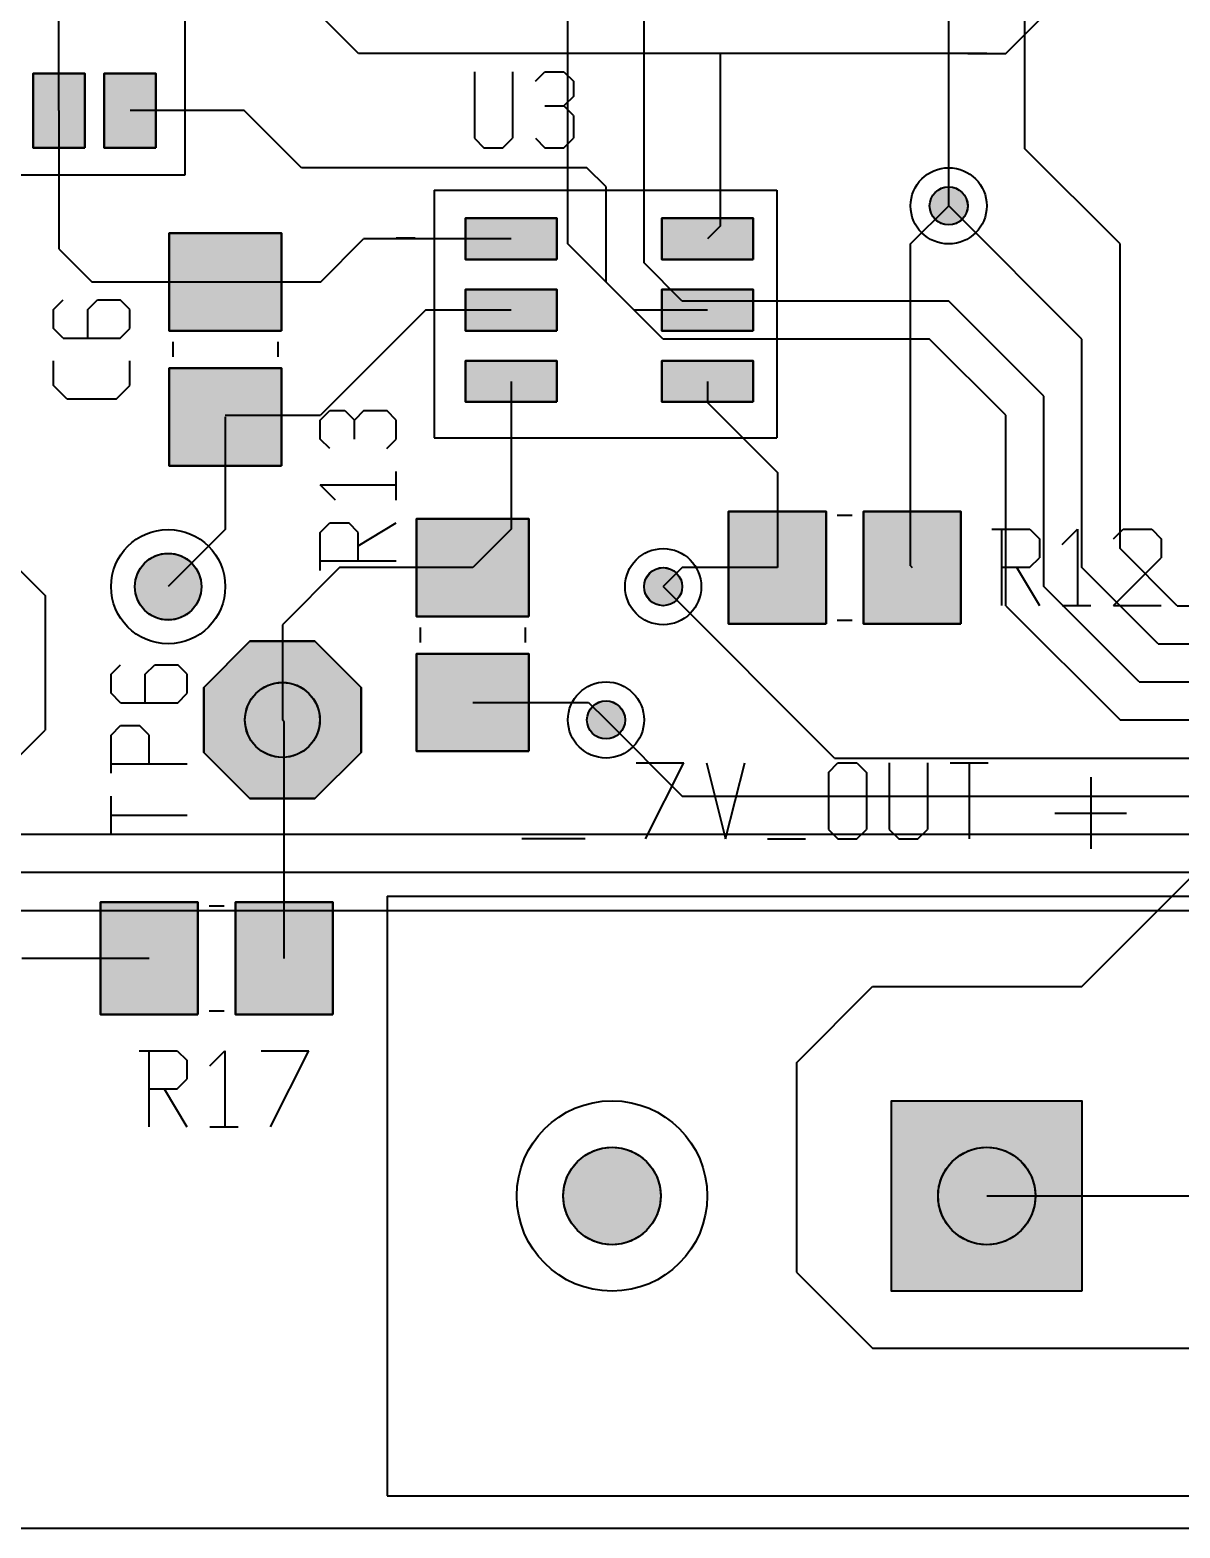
# Model space of a CAD drawing. Header units: millimetres. Extents: x 2.5 to 94, y 2.7 to 61.7.
# Drawn here: x 45.2 to 60.55, y 2.73 to 22.71 of the extents above; entities that cross this region are included whole.
import ezdxf

# ---------------------------------------------------------------- set-up
doc = ezdxf.new("R2010")
doc.units = ezdxf.units.MM
for name, color, linetype in [('bottom_copper', 7, 'Continuous'), ('bottom_silk', 7, 'Continuous'), ('drill_plated', 7, 'Continuous'), ('outline', 7, 'Continuous'), ('top_copper', 7, 'Continuous'), ('top_silk', 7, 'Continuous')]:
    doc.layers.add(name, color=color, linetype=linetype)

msp = doc.modelspace()

# ---------------------------------------------------------------- hatches: boundary and pattern name
at = {"layer": 'bottom_copper', "lineweight": 40}
for points in [[(57.709, 20.316), (57.695, 20.269), (57.671, 20.225), (57.64, 20.186), (57.601, 20.155), (57.557, 20.131), (57.51, 20.117), (57.46, 20.112), (57.41, 20.117), (57.363, 20.131), (57.319, 20.155), (57.28, 20.186), (57.249, 20.225), (57.225, 20.269), (57.211, 20.316), (57.206, 20.366), (57.211, 20.416), (57.225, 20.463), (57.249, 20.507), (57.28, 20.546), (57.319, 20.577), (57.363, 20.601), (57.41, 20.615), (57.46, 20.62), (57.51, 20.615), (57.557, 20.601), (57.601, 20.577), (57.64, 20.546), (57.671, 20.507), (57.695, 20.463), (57.709, 20.416), (57.714, 20.366), (57.709, 20.316)], [(47.482, 15.199), (47.457, 15.116), (47.416, 15.039), (47.36, 14.972), (47.293, 14.916), (47.216, 14.875), (47.133, 14.85), (47.046, 14.841), (46.959, 14.85), (46.876, 14.875), (46.799, 14.916), (46.732, 14.972), (46.676, 15.039), (46.635, 15.116), (46.61, 15.199), (46.602, 15.286), (46.61, 15.373), (46.635, 15.456), (46.676, 15.533), (46.732, 15.6), (46.799, 15.656), (46.876, 15.697), (46.959, 15.722), (47.046, 15.73), (47.133, 15.722), (47.216, 15.697), (47.293, 15.656), (47.36, 15.6), (47.416, 15.533), (47.457, 15.456), (47.482, 15.373), (47.49, 15.286), (47.482, 15.199)], [(53.899, 15.236), (53.885, 15.189), (53.861, 15.145), (53.83, 15.106), (53.791, 15.075), (53.747, 15.051), (53.7, 15.037), (53.65, 15.032), (53.6, 15.037), (53.553, 15.051), (53.509, 15.075), (53.47, 15.106), (53.439, 15.145), (53.415, 15.189), (53.401, 15.236), (53.396, 15.286), (53.401, 15.336), (53.415, 15.383), (53.439, 15.427), (53.47, 15.466), (53.509, 15.497), (53.553, 15.521), (53.6, 15.535), (53.65, 15.54), (53.7, 15.535), (53.747, 15.521), (53.791, 15.497), (53.83, 15.466), (53.861, 15.427), (53.885, 15.383), (53.899, 15.336), (53.904, 15.286), (53.899, 15.236)], [(49.62, 13.073), (49.005, 12.458), (48.135, 12.458), (47.52, 13.073), (47.52, 13.943), (48.135, 14.558), (49.005, 14.558), (49.62, 13.943), (49.62, 13.073)], [(49.06, 13.41), (49.032, 13.317), (48.986, 13.23), (48.924, 13.154), (48.848, 13.092), (48.761, 13.046), (48.668, 13.018), (48.57, 13.008), (48.472, 13.018), (48.379, 13.046), (48.292, 13.092), (48.216, 13.154), (48.154, 13.23), (48.108, 13.317), (48.08, 13.41), (48.07, 13.508), (48.08, 13.606), (48.108, 13.699), (48.154, 13.786), (48.216, 13.862), (48.292, 13.924), (48.379, 13.97), (48.472, 13.998), (48.57, 14.008), (48.668, 13.998), (48.761, 13.97), (48.848, 13.924), (48.924, 13.862), (48.986, 13.786), (49.032, 13.699), (49.06, 13.606), (49.07, 13.508), (49.06, 13.41)], [(53.137, 13.458), (53.123, 13.411), (53.099, 13.367), (53.068, 13.328), (53.029, 13.297), (52.985, 13.273), (52.938, 13.259), (52.888, 13.254), (52.838, 13.259), (52.791, 13.273), (52.747, 13.297), (52.708, 13.328), (52.677, 13.367), (52.653, 13.411), (52.639, 13.458), (52.634, 13.508), (52.639, 13.558), (52.653, 13.605), (52.677, 13.649), (52.708, 13.688), (52.747, 13.719), (52.791, 13.743), (52.838, 13.757), (52.888, 13.762), (52.938, 13.757), (52.985, 13.743), (53.029, 13.719), (53.068, 13.688), (53.099, 13.649), (53.123, 13.605), (53.137, 13.558), (53.142, 13.508), (53.137, 13.458)], [(59.238, 5.888), (56.698, 5.888), (56.698, 8.428), (59.238, 8.428), (59.238, 5.888)], [(53.606, 7.031), (53.569, 6.909), (53.508, 6.797), (53.428, 6.698), (53.329, 6.618), (53.217, 6.557), (53.095, 6.52), (52.968, 6.508), (52.841, 6.52), (52.719, 6.557), (52.607, 6.618), (52.508, 6.698), (52.428, 6.797), (52.367, 6.909), (52.33, 7.031), (52.318, 7.158), (52.33, 7.285), (52.367, 7.407), (52.428, 7.519), (52.508, 7.618), (52.607, 7.698), (52.719, 7.759), (52.841, 7.796), (52.968, 7.808), (53.095, 7.796), (53.217, 7.759), (53.329, 7.698), (53.428, 7.618), (53.508, 7.519), (53.569, 7.407), (53.606, 7.285), (53.618, 7.158), (53.606, 7.031)], [(58.606, 7.031), (58.569, 6.909), (58.508, 6.797), (58.428, 6.698), (58.329, 6.618), (58.217, 6.557), (58.095, 6.52), (57.968, 6.508), (57.841, 6.52), (57.719, 6.557), (57.607, 6.618), (57.508, 6.698), (57.428, 6.797), (57.367, 6.909), (57.33, 7.031), (57.318, 7.158), (57.33, 7.285), (57.367, 7.407), (57.428, 7.519), (57.508, 7.618), (57.607, 7.698), (57.719, 7.759), (57.841, 7.796), (57.968, 7.808), (58.095, 7.796), (58.217, 7.759), (58.329, 7.698), (58.428, 7.618), (58.508, 7.519), (58.569, 7.407), (58.606, 7.285), (58.618, 7.158), (58.606, 7.031)]]:
    msp.add_hatch(color=7, dxfattribs=at).paths.add_polyline_path(points, flags=0)
at = {"layer": 'drill_plated', "lineweight": 40}
for points in [[(57.709, 20.316), (57.695, 20.269), (57.671, 20.225), (57.64, 20.186), (57.601, 20.155), (57.557, 20.131), (57.51, 20.117), (57.46, 20.112), (57.41, 20.117), (57.363, 20.131), (57.319, 20.155), (57.28, 20.186), (57.249, 20.225), (57.225, 20.269), (57.211, 20.316), (57.206, 20.366), (57.211, 20.416), (57.225, 20.463), (57.249, 20.507), (57.28, 20.546), (57.319, 20.577), (57.363, 20.601), (57.41, 20.615), (57.46, 20.62), (57.51, 20.615), (57.557, 20.601), (57.601, 20.577), (57.64, 20.546), (57.671, 20.507), (57.695, 20.463), (57.709, 20.416), (57.714, 20.366), (57.709, 20.316)], [(47.482, 15.199), (47.457, 15.116), (47.416, 15.039), (47.36, 14.972), (47.293, 14.916), (47.216, 14.875), (47.133, 14.85), (47.046, 14.841), (46.959, 14.85), (46.876, 14.875), (46.799, 14.916), (46.732, 14.972), (46.676, 15.039), (46.635, 15.116), (46.61, 15.199), (46.602, 15.286), (46.61, 15.373), (46.635, 15.456), (46.676, 15.533), (46.732, 15.6), (46.799, 15.656), (46.876, 15.697), (46.959, 15.722), (47.046, 15.73), (47.133, 15.722), (47.216, 15.697), (47.293, 15.656), (47.36, 15.6), (47.416, 15.533), (47.457, 15.456), (47.482, 15.373), (47.49, 15.286), (47.482, 15.199)], [(53.899, 15.236), (53.885, 15.189), (53.861, 15.145), (53.83, 15.106), (53.791, 15.075), (53.747, 15.051), (53.7, 15.037), (53.65, 15.032), (53.6, 15.037), (53.553, 15.051), (53.509, 15.075), (53.47, 15.106), (53.439, 15.145), (53.415, 15.189), (53.401, 15.236), (53.396, 15.286), (53.401, 15.336), (53.415, 15.383), (53.439, 15.427), (53.47, 15.466), (53.509, 15.497), (53.553, 15.521), (53.6, 15.535), (53.65, 15.54), (53.7, 15.535), (53.747, 15.521), (53.791, 15.497), (53.83, 15.466), (53.861, 15.427), (53.885, 15.383), (53.899, 15.336), (53.904, 15.286), (53.899, 15.236)], [(49.06, 13.41), (49.032, 13.317), (48.986, 13.23), (48.924, 13.154), (48.848, 13.092), (48.761, 13.046), (48.668, 13.018), (48.57, 13.008), (48.472, 13.018), (48.379, 13.046), (48.292, 13.092), (48.216, 13.154), (48.154, 13.23), (48.108, 13.317), (48.08, 13.41), (48.07, 13.508), (48.08, 13.606), (48.108, 13.699), (48.154, 13.786), (48.216, 13.862), (48.292, 13.924), (48.379, 13.97), (48.472, 13.998), (48.57, 14.008), (48.668, 13.998), (48.761, 13.97), (48.848, 13.924), (48.924, 13.862), (48.986, 13.786), (49.032, 13.699), (49.06, 13.606), (49.07, 13.508), (49.06, 13.41)], [(53.137, 13.458), (53.123, 13.411), (53.099, 13.367), (53.068, 13.328), (53.029, 13.297), (52.985, 13.273), (52.938, 13.259), (52.888, 13.254), (52.838, 13.259), (52.791, 13.273), (52.747, 13.297), (52.708, 13.328), (52.677, 13.367), (52.653, 13.411), (52.639, 13.458), (52.634, 13.508), (52.639, 13.558), (52.653, 13.605), (52.677, 13.649), (52.708, 13.688), (52.747, 13.719), (52.791, 13.743), (52.838, 13.757), (52.888, 13.762), (52.938, 13.757), (52.985, 13.743), (53.029, 13.719), (53.068, 13.688), (53.099, 13.649), (53.123, 13.605), (53.137, 13.558), (53.142, 13.508), (53.137, 13.458)], [(53.606, 7.031), (53.569, 6.909), (53.508, 6.797), (53.428, 6.698), (53.329, 6.618), (53.217, 6.557), (53.095, 6.52), (52.968, 6.508), (52.841, 6.52), (52.719, 6.557), (52.607, 6.618), (52.508, 6.698), (52.428, 6.797), (52.367, 6.909), (52.33, 7.031), (52.318, 7.158), (52.33, 7.285), (52.367, 7.407), (52.428, 7.519), (52.508, 7.618), (52.607, 7.698), (52.719, 7.759), (52.841, 7.796), (52.968, 7.808), (53.095, 7.796), (53.217, 7.759), (53.329, 7.698), (53.428, 7.618), (53.508, 7.519), (53.569, 7.407), (53.606, 7.285), (53.618, 7.158), (53.606, 7.031)], [(58.606, 7.031), (58.569, 6.909), (58.508, 6.797), (58.428, 6.698), (58.329, 6.618), (58.217, 6.557), (58.095, 6.52), (57.968, 6.508), (57.841, 6.52), (57.719, 6.557), (57.607, 6.618), (57.508, 6.698), (57.428, 6.797), (57.367, 6.909), (57.33, 7.031), (57.318, 7.158), (57.33, 7.285), (57.367, 7.407), (57.428, 7.519), (57.508, 7.618), (57.607, 7.698), (57.719, 7.759), (57.841, 7.796), (57.968, 7.808), (58.095, 7.796), (58.217, 7.759), (58.329, 7.698), (58.428, 7.618), (58.508, 7.519), (58.569, 7.407), (58.606, 7.285), (58.618, 7.158), (58.606, 7.031)]]:
    msp.add_hatch(color=7, dxfattribs=at).paths.add_polyline_path(points, flags=0)
at = {"layer": 'top_copper', "lineweight": 40}
for points in [[(45.933, 21.141), (45.243, 21.141), (45.243, 22.131), (45.933, 22.131), (45.933, 21.141)], [(46.883, 21.141), (46.193, 21.141), (46.193, 22.131), (46.883, 22.131), (46.883, 21.141)], [(57.709, 20.316), (57.695, 20.269), (57.671, 20.225), (57.64, 20.186), (57.601, 20.155), (57.557, 20.131), (57.51, 20.117), (57.46, 20.112), (57.41, 20.117), (57.363, 20.131), (57.319, 20.155), (57.28, 20.186), (57.249, 20.225), (57.225, 20.269), (57.211, 20.316), (57.206, 20.366), (57.211, 20.416), (57.225, 20.463), (57.249, 20.507), (57.28, 20.546), (57.319, 20.577), (57.363, 20.601), (57.41, 20.615), (57.46, 20.62), (57.51, 20.615), (57.557, 20.601), (57.601, 20.577), (57.64, 20.546), (57.671, 20.507), (57.695, 20.463), (57.709, 20.416), (57.714, 20.366), (57.709, 20.316)], [(52.232, 19.65), (51.012, 19.65), (51.012, 20.2), (52.232, 20.2), (52.232, 19.65)], [(54.852, 19.65), (53.632, 19.65), (53.632, 20.2), (54.852, 20.2), (54.852, 19.65)], [(48.558, 18.7), (47.058, 18.7), (47.058, 20), (48.558, 20), (48.558, 18.7)], [(52.232, 18.7), (51.012, 18.7), (51.012, 19.25), (52.232, 19.25), (52.232, 18.7)], [(54.852, 18.7), (53.632, 18.7), (53.632, 19.25), (54.852, 19.25), (54.852, 18.7)], [(48.558, 16.9), (47.058, 16.9), (47.058, 18.2), (48.558, 18.2), (48.558, 16.9)], [(52.232, 17.75), (51.012, 17.75), (51.012, 18.3), (52.232, 18.3), (52.232, 17.75)], [(54.852, 17.75), (53.632, 17.75), (53.632, 18.3), (54.852, 18.3), (54.852, 17.75)], [(51.86, 14.89), (50.36, 14.89), (50.36, 16.19), (51.86, 16.19), (51.86, 14.89)], [(55.824, 14.79), (54.524, 14.79), (54.524, 16.29), (55.824, 16.29), (55.824, 14.79)], [(57.624, 14.79), (56.324, 14.79), (56.324, 16.29), (57.624, 16.29), (57.624, 14.79)], [(47.482, 15.199), (47.457, 15.116), (47.416, 15.039), (47.36, 14.972), (47.293, 14.916), (47.216, 14.875), (47.133, 14.85), (47.046, 14.841), (46.959, 14.85), (46.876, 14.875), (46.799, 14.916), (46.732, 14.972), (46.676, 15.039), (46.635, 15.116), (46.61, 15.199), (46.602, 15.286), (46.61, 15.373), (46.635, 15.456), (46.676, 15.533), (46.732, 15.6), (46.799, 15.656), (46.876, 15.697), (46.959, 15.722), (47.046, 15.73), (47.133, 15.722), (47.216, 15.697), (47.293, 15.656), (47.36, 15.6), (47.416, 15.533), (47.457, 15.456), (47.482, 15.373), (47.49, 15.286), (47.482, 15.199)], [(53.899, 15.236), (53.885, 15.189), (53.861, 15.145), (53.83, 15.106), (53.791, 15.075), (53.747, 15.051), (53.7, 15.037), (53.65, 15.032), (53.6, 15.037), (53.553, 15.051), (53.509, 15.075), (53.47, 15.106), (53.439, 15.145), (53.415, 15.189), (53.401, 15.236), (53.396, 15.286), (53.401, 15.336), (53.415, 15.383), (53.439, 15.427), (53.47, 15.466), (53.509, 15.497), (53.553, 15.521), (53.6, 15.535), (53.65, 15.54), (53.7, 15.535), (53.747, 15.521), (53.791, 15.497), (53.83, 15.466), (53.861, 15.427), (53.885, 15.383), (53.899, 15.336), (53.904, 15.286), (53.899, 15.236)], [(49.62, 13.073), (49.005, 12.458), (48.135, 12.458), (47.52, 13.073), (47.52, 13.943), (48.135, 14.558), (49.005, 14.558), (49.62, 13.943), (49.62, 13.073)], [(51.86, 13.09), (50.36, 13.09), (50.36, 14.39), (51.86, 14.39), (51.86, 13.09)], [(49.06, 13.41), (49.032, 13.317), (48.986, 13.23), (48.924, 13.154), (48.848, 13.092), (48.761, 13.046), (48.668, 13.018), (48.57, 13.008), (48.472, 13.018), (48.379, 13.046), (48.292, 13.092), (48.216, 13.154), (48.154, 13.23), (48.108, 13.317), (48.08, 13.41), (48.07, 13.508), (48.08, 13.606), (48.108, 13.699), (48.154, 13.786), (48.216, 13.862), (48.292, 13.924), (48.379, 13.97), (48.472, 13.998), (48.57, 14.008), (48.668, 13.998), (48.761, 13.97), (48.848, 13.924), (48.924, 13.862), (48.986, 13.786), (49.032, 13.699), (49.06, 13.606), (49.07, 13.508), (49.06, 13.41)], [(53.137, 13.458), (53.123, 13.411), (53.099, 13.367), (53.068, 13.328), (53.029, 13.297), (52.985, 13.273), (52.938, 13.259), (52.888, 13.254), (52.838, 13.259), (52.791, 13.273), (52.747, 13.297), (52.708, 13.328), (52.677, 13.367), (52.653, 13.411), (52.639, 13.458), (52.634, 13.508), (52.639, 13.558), (52.653, 13.605), (52.677, 13.649), (52.708, 13.688), (52.747, 13.719), (52.791, 13.743), (52.838, 13.757), (52.888, 13.762), (52.938, 13.757), (52.985, 13.743), (53.029, 13.719), (53.068, 13.688), (53.099, 13.649), (53.123, 13.605), (53.137, 13.558), (53.142, 13.508), (53.137, 13.458)], [(47.443, 9.577), (46.143, 9.577), (46.143, 11.076), (47.443, 11.076), (47.443, 9.577)], [(49.243, 9.577), (47.943, 9.577), (47.943, 11.076), (49.243, 11.076), (49.243, 9.577)], [(59.238, 5.888), (56.698, 5.888), (56.698, 8.428), (59.238, 8.428), (59.238, 5.888)], [(53.606, 7.031), (53.569, 6.909), (53.508, 6.797), (53.428, 6.698), (53.329, 6.618), (53.217, 6.557), (53.095, 6.52), (52.968, 6.508), (52.841, 6.52), (52.719, 6.557), (52.607, 6.618), (52.508, 6.698), (52.428, 6.797), (52.367, 6.909), (52.33, 7.031), (52.318, 7.158), (52.33, 7.285), (52.367, 7.407), (52.428, 7.519), (52.508, 7.618), (52.607, 7.698), (52.719, 7.759), (52.841, 7.796), (52.968, 7.808), (53.095, 7.796), (53.217, 7.759), (53.329, 7.698), (53.428, 7.618), (53.508, 7.519), (53.569, 7.407), (53.606, 7.285), (53.618, 7.158), (53.606, 7.031)], [(58.606, 7.031), (58.569, 6.909), (58.508, 6.797), (58.428, 6.698), (58.329, 6.618), (58.217, 6.557), (58.095, 6.52), (57.968, 6.508), (57.841, 6.52), (57.719, 6.557), (57.607, 6.618), (57.508, 6.698), (57.428, 6.797), (57.367, 6.909), (57.33, 7.031), (57.318, 7.158), (57.33, 7.285), (57.367, 7.407), (57.428, 7.519), (57.508, 7.618), (57.607, 7.698), (57.719, 7.759), (57.841, 7.796), (57.968, 7.808), (58.095, 7.796), (58.217, 7.759), (58.329, 7.698), (58.428, 7.618), (58.508, 7.519), (58.569, 7.407), (58.606, 7.285), (58.618, 7.158), (58.606, 7.031)]]:
    msp.add_hatch(color=7, dxfattribs=at).paths.add_polyline_path(points, flags=0)

# ---------------------------------------------------------------- linework, layer by layer
at = {"layer": 'bottom_copper', "color": 7, "lineweight": 40}
for p, q in [((58.476, 21.128), (58.476, 26.97)), ((57.46, 20.366), (57.46, 26.208)), ((53.396, 19.604), (53.396, 25.446)), ((52.38, 19.858), (52.38, 24.684)), ((59.746, 19.858), (58.476, 21.128)), ((59.238, 18.588), (57.46, 20.366)), ((53.65, 18.588), (52.38, 19.858)), ((59.746, 15.794), (59.746, 19.858)), ((53.904, 19.096), (53.396, 19.604)), ((57.46, 19.096), (53.904, 19.096)), ((58.73, 17.826), (57.46, 19.096)), ((57.206, 18.588), (53.65, 18.588)), ((58.222, 17.572), (57.206, 18.588)), ((59.238, 15.54), (59.238, 18.588)), ((58.73, 15.286), (58.73, 17.826)), ((58.222, 15.032), (58.222, 17.572)), ((60.508, 15.032), (59.746, 15.794)), ((60.254, 14.524), (59.238, 15.54)), ((55.936, 13), (53.65, 15.286)), ((60, 14.016), (58.73, 15.286)), ((58.222, 15.032), (59.746, 13.508)), ((60.508, 15.032), (83.876, 15.032)), ((48.135, 14.558), (47.52, 13.943)), ((49.005, 14.558), (48.135, 14.558)), ((49.62, 13.943), (49.005, 14.558)), ((60.254, 14.524), (84.638, 14.524)), ((60, 14.016), (84.892, 14.016)), ((47.52, 13.943), (47.52, 13.073)), ((49.62, 13.073), (49.62, 13.943)), ((52.888, 13.508), (53.904, 12.492)), ((59.746, 13.508), (85.146, 13.508)), ((47.52, 13.073), (48.135, 12.458)), ((49.005, 12.458), (49.62, 13.073)), ((55.936, 13), (85.4, 13)), ((48.135, 12.458), (49.005, 12.458)), ((53.904, 12.492), (85.654, 12.492)), ((41.712, 11.984), (86.162, 11.984)), ((38.41, 11.476), (87.94, 11.476)), ((39.172, 10.968), (84.638, 10.968)), ((56.698, 8.428), (59.238, 8.428)), ((56.698, 5.888), (56.698, 8.428)), ((59.238, 8.428), (59.238, 5.888)), ((59.238, 5.888), (56.698, 5.888))]:
    msp.add_line(p, q, dxfattribs=at)
for points in [[(57.709, 20.316), (57.695, 20.269), (57.671, 20.225), (57.64, 20.186), (57.601, 20.155), (57.557, 20.131), (57.51, 20.117), (57.46, 20.112), (57.41, 20.117), (57.363, 20.131), (57.319, 20.155), (57.28, 20.186), (57.249, 20.225), (57.225, 20.269), (57.211, 20.316), (57.206, 20.366), (57.211, 20.416), (57.225, 20.463), (57.249, 20.507), (57.28, 20.546), (57.319, 20.577), (57.363, 20.601), (57.41, 20.615), (57.46, 20.62), (57.51, 20.615), (57.557, 20.601), (57.601, 20.577), (57.64, 20.546), (57.671, 20.507), (57.695, 20.463), (57.709, 20.416), (57.714, 20.366), (57.709, 20.316)], [(47.482, 15.199), (47.457, 15.116), (47.416, 15.039), (47.36, 14.972), (47.293, 14.916), (47.216, 14.875), (47.133, 14.85), (47.046, 14.841), (46.959, 14.85), (46.876, 14.875), (46.799, 14.916), (46.732, 14.972), (46.676, 15.039), (46.635, 15.116), (46.61, 15.199), (46.602, 15.286), (46.61, 15.373), (46.635, 15.456), (46.676, 15.533), (46.732, 15.6), (46.799, 15.656), (46.876, 15.697), (46.959, 15.722), (47.046, 15.73), (47.133, 15.722), (47.216, 15.697), (47.293, 15.656), (47.36, 15.6), (47.416, 15.533), (47.457, 15.456), (47.482, 15.373), (47.49, 15.286), (47.482, 15.199)], [(53.899, 15.236), (53.885, 15.189), (53.861, 15.145), (53.83, 15.106), (53.791, 15.075), (53.747, 15.051), (53.7, 15.037), (53.65, 15.032), (53.6, 15.037), (53.553, 15.051), (53.509, 15.075), (53.47, 15.106), (53.439, 15.145), (53.415, 15.189), (53.401, 15.236), (53.396, 15.286), (53.401, 15.336), (53.415, 15.383), (53.439, 15.427), (53.47, 15.466), (53.509, 15.497), (53.553, 15.521), (53.6, 15.535), (53.65, 15.54), (53.7, 15.535), (53.747, 15.521), (53.791, 15.497), (53.83, 15.466), (53.861, 15.427), (53.885, 15.383), (53.899, 15.336), (53.904, 15.286), (53.899, 15.236)], [(49.62, 13.073), (49.005, 12.458), (48.135, 12.458), (47.52, 13.073), (47.52, 13.943), (48.135, 14.558), (49.005, 14.558), (49.62, 13.943), (49.62, 13.073)], [(49.06, 13.41), (49.032, 13.317), (48.986, 13.23), (48.924, 13.154), (48.848, 13.092), (48.761, 13.046), (48.668, 13.018), (48.57, 13.008), (48.472, 13.018), (48.379, 13.046), (48.292, 13.092), (48.216, 13.154), (48.154, 13.23), (48.108, 13.317), (48.08, 13.41), (48.07, 13.508), (48.08, 13.606), (48.108, 13.699), (48.154, 13.786), (48.216, 13.862), (48.292, 13.924), (48.379, 13.97), (48.472, 13.998), (48.57, 14.008), (48.668, 13.998), (48.761, 13.97), (48.848, 13.924), (48.924, 13.862), (48.986, 13.786), (49.032, 13.699), (49.06, 13.606), (49.07, 13.508), (49.06, 13.41)], [(53.137, 13.458), (53.123, 13.411), (53.099, 13.367), (53.068, 13.328), (53.029, 13.297), (52.985, 13.273), (52.938, 13.259), (52.888, 13.254), (52.838, 13.259), (52.791, 13.273), (52.747, 13.297), (52.708, 13.328), (52.677, 13.367), (52.653, 13.411), (52.639, 13.458), (52.634, 13.508), (52.639, 13.558), (52.653, 13.605), (52.677, 13.649), (52.708, 13.688), (52.747, 13.719), (52.791, 13.743), (52.838, 13.757), (52.888, 13.762), (52.938, 13.757), (52.985, 13.743), (53.029, 13.719), (53.068, 13.688), (53.099, 13.649), (53.123, 13.605), (53.137, 13.558), (53.142, 13.508), (53.137, 13.458)], [(59.238, 5.888), (56.698, 5.888), (56.698, 8.428), (59.238, 8.428), (59.238, 5.888)], [(53.606, 7.031), (53.569, 6.909), (53.508, 6.797), (53.428, 6.698), (53.329, 6.618), (53.217, 6.557), (53.095, 6.52), (52.968, 6.508), (52.841, 6.52), (52.719, 6.557), (52.607, 6.618), (52.508, 6.698), (52.428, 6.797), (52.367, 6.909), (52.33, 7.031), (52.318, 7.158), (52.33, 7.285), (52.367, 7.407), (52.428, 7.519), (52.508, 7.618), (52.607, 7.698), (52.719, 7.759), (52.841, 7.796), (52.968, 7.808), (53.095, 7.796), (53.217, 7.759), (53.329, 7.698), (53.428, 7.618), (53.508, 7.519), (53.569, 7.407), (53.606, 7.285), (53.618, 7.158), (53.606, 7.031)], [(58.606, 7.031), (58.569, 6.909), (58.508, 6.797), (58.428, 6.698), (58.329, 6.618), (58.217, 6.557), (58.095, 6.52), (57.968, 6.508), (57.841, 6.52), (57.719, 6.557), (57.607, 6.618), (57.508, 6.698), (57.428, 6.797), (57.367, 6.909), (57.33, 7.031), (57.318, 7.158), (57.33, 7.285), (57.367, 7.407), (57.428, 7.519), (57.508, 7.618), (57.607, 7.698), (57.719, 7.759), (57.841, 7.796), (57.968, 7.808), (58.095, 7.796), (58.217, 7.759), (58.329, 7.698), (58.428, 7.618), (58.508, 7.519), (58.569, 7.407), (58.606, 7.285), (58.618, 7.158), (58.606, 7.031)]]:
    msp.add_lwpolyline(points, close=True, dxfattribs=at)
for centre, major_axis in [((57.46, 20.366), (0.508, 0)), ((57.46, 20.366), (0.254, 0)), ((47.046, 15.286), (0.762, 0)), ((53.65, 15.286), (0.508, 0)), ((47.046, 15.286), (0.444, 0)), ((53.65, 15.286), (0.254, 0)), ((48.57, 13.508), (0.5, 0)), ((52.888, 13.508), (0.508, 0)), ((52.888, 13.508), (0.254, 0)), ((52.968, 7.158), (1.27, 0)), ((52.968, 7.158), (0.65, 0)), ((57.968, 7.158), (0.65, 0))]:
    msp.add_ellipse(centre, major_axis=major_axis, ratio=1, dxfattribs=at)
at = {"layer": 'bottom_silk', "color": 7, "lineweight": 40}
msp.add_line((2.458, 2.728), (93.958, 2.728), dxfattribs=at)
at = {"layer": 'drill_plated', "color": 7, "lineweight": 40}
for points in [[(57.709, 20.316), (57.695, 20.269), (57.671, 20.225), (57.64, 20.186), (57.601, 20.155), (57.557, 20.131), (57.51, 20.117), (57.46, 20.112), (57.41, 20.117), (57.363, 20.131), (57.319, 20.155), (57.28, 20.186), (57.249, 20.225), (57.225, 20.269), (57.211, 20.316), (57.206, 20.366), (57.211, 20.416), (57.225, 20.463), (57.249, 20.507), (57.28, 20.546), (57.319, 20.577), (57.363, 20.601), (57.41, 20.615), (57.46, 20.62), (57.51, 20.615), (57.557, 20.601), (57.601, 20.577), (57.64, 20.546), (57.671, 20.507), (57.695, 20.463), (57.709, 20.416), (57.714, 20.366), (57.709, 20.316)], [(47.482, 15.199), (47.457, 15.116), (47.416, 15.039), (47.36, 14.972), (47.293, 14.916), (47.216, 14.875), (47.133, 14.85), (47.046, 14.841), (46.959, 14.85), (46.876, 14.875), (46.799, 14.916), (46.732, 14.972), (46.676, 15.039), (46.635, 15.116), (46.61, 15.199), (46.602, 15.286), (46.61, 15.373), (46.635, 15.456), (46.676, 15.533), (46.732, 15.6), (46.799, 15.656), (46.876, 15.697), (46.959, 15.722), (47.046, 15.73), (47.133, 15.722), (47.216, 15.697), (47.293, 15.656), (47.36, 15.6), (47.416, 15.533), (47.457, 15.456), (47.482, 15.373), (47.49, 15.286), (47.482, 15.199)], [(53.899, 15.236), (53.885, 15.189), (53.861, 15.145), (53.83, 15.106), (53.791, 15.075), (53.747, 15.051), (53.7, 15.037), (53.65, 15.032), (53.6, 15.037), (53.553, 15.051), (53.509, 15.075), (53.47, 15.106), (53.439, 15.145), (53.415, 15.189), (53.401, 15.236), (53.396, 15.286), (53.401, 15.336), (53.415, 15.383), (53.439, 15.427), (53.47, 15.466), (53.509, 15.497), (53.553, 15.521), (53.6, 15.535), (53.65, 15.54), (53.7, 15.535), (53.747, 15.521), (53.791, 15.497), (53.83, 15.466), (53.861, 15.427), (53.885, 15.383), (53.899, 15.336), (53.904, 15.286), (53.899, 15.236)], [(49.06, 13.41), (49.032, 13.317), (48.986, 13.23), (48.924, 13.154), (48.848, 13.092), (48.761, 13.046), (48.668, 13.018), (48.57, 13.008), (48.472, 13.018), (48.379, 13.046), (48.292, 13.092), (48.216, 13.154), (48.154, 13.23), (48.108, 13.317), (48.08, 13.41), (48.07, 13.508), (48.08, 13.606), (48.108, 13.699), (48.154, 13.786), (48.216, 13.862), (48.292, 13.924), (48.379, 13.97), (48.472, 13.998), (48.57, 14.008), (48.668, 13.998), (48.761, 13.97), (48.848, 13.924), (48.924, 13.862), (48.986, 13.786), (49.032, 13.699), (49.06, 13.606), (49.07, 13.508), (49.06, 13.41)], [(53.137, 13.458), (53.123, 13.411), (53.099, 13.367), (53.068, 13.328), (53.029, 13.297), (52.985, 13.273), (52.938, 13.259), (52.888, 13.254), (52.838, 13.259), (52.791, 13.273), (52.747, 13.297), (52.708, 13.328), (52.677, 13.367), (52.653, 13.411), (52.639, 13.458), (52.634, 13.508), (52.639, 13.558), (52.653, 13.605), (52.677, 13.649), (52.708, 13.688), (52.747, 13.719), (52.791, 13.743), (52.838, 13.757), (52.888, 13.762), (52.938, 13.757), (52.985, 13.743), (53.029, 13.719), (53.068, 13.688), (53.099, 13.649), (53.123, 13.605), (53.137, 13.558), (53.142, 13.508), (53.137, 13.458)], [(53.606, 7.031), (53.569, 6.909), (53.508, 6.797), (53.428, 6.698), (53.329, 6.618), (53.217, 6.557), (53.095, 6.52), (52.968, 6.508), (52.841, 6.52), (52.719, 6.557), (52.607, 6.618), (52.508, 6.698), (52.428, 6.797), (52.367, 6.909), (52.33, 7.031), (52.318, 7.158), (52.33, 7.285), (52.367, 7.407), (52.428, 7.519), (52.508, 7.618), (52.607, 7.698), (52.719, 7.759), (52.841, 7.796), (52.968, 7.808), (53.095, 7.796), (53.217, 7.759), (53.329, 7.698), (53.428, 7.618), (53.508, 7.519), (53.569, 7.407), (53.606, 7.285), (53.618, 7.158), (53.606, 7.031)], [(58.606, 7.031), (58.569, 6.909), (58.508, 6.797), (58.428, 6.698), (58.329, 6.618), (58.217, 6.557), (58.095, 6.52), (57.968, 6.508), (57.841, 6.52), (57.719, 6.557), (57.607, 6.618), (57.508, 6.698), (57.428, 6.797), (57.367, 6.909), (57.33, 7.031), (57.318, 7.158), (57.33, 7.285), (57.367, 7.407), (57.428, 7.519), (57.508, 7.618), (57.607, 7.698), (57.719, 7.759), (57.841, 7.796), (57.968, 7.808), (58.095, 7.796), (58.217, 7.759), (58.329, 7.698), (58.428, 7.618), (58.508, 7.519), (58.569, 7.407), (58.606, 7.285), (58.618, 7.158), (58.606, 7.031)]]:
    msp.add_lwpolyline(points, close=True, dxfattribs=at)
for centre, major_axis in [((57.46, 20.366), (0.254, 0)), ((47.046, 15.286), (0.444, 0)), ((53.65, 15.286), (0.254, 0)), ((48.57, 13.508), (0.5, 0)), ((52.888, 13.508), (0.254, 0)), ((52.968, 7.158), (0.65, 0)), ((57.968, 7.158), (0.65, 0))]:
    msp.add_ellipse(centre, major_axis=major_axis, ratio=1, dxfattribs=at)
at = {"layer": 'outline', "color": 7, "lineweight": 40}
msp.add_line((2.458, 2.728), (93.958, 2.728), dxfattribs=at)
at = {"layer": 'top_copper', "color": 7, "lineweight": 40}
for p, q in [((49.586, 22.398), (47.808, 24.176)), ((58.222, 22.398), (59.238, 23.414)), ((45.588, 21.636), (45.588, 22.84)), ((57.968, 22.398), (49.586, 22.398)), ((54.412, 22.398), (54.412, 20.095)), ((57.714, 22.398), (58.222, 22.398)), ((45.933, 22.131), (45.243, 22.131)), ((45.243, 22.131), (45.243, 21.141)), ((45.933, 21.141), (45.933, 22.131)), ((46.883, 22.131), (46.193, 22.131)), ((46.193, 22.131), (46.193, 21.141)), ((46.883, 21.141), (46.883, 22.131)), ((45.588, 21.636), (45.588, 19.792)), ((48.062, 21.636), (46.538, 21.636)), ((48.824, 20.874), (48.062, 21.636)), ((45.243, 21.141), (45.933, 21.141)), ((46.193, 21.141), (46.883, 21.141)), ((52.634, 20.874), (48.824, 20.874)), ((52.888, 20.62), (52.634, 20.874)), ((52.888, 19.35), (52.888, 20.62)), ((51.012, 20.2), (51.012, 19.65)), ((52.232, 20.2), (51.012, 20.2)), ((52.232, 19.65), (52.232, 20.2)), ((53.632, 20.2), (53.632, 19.65)), ((54.852, 20.2), (53.632, 20.2)), ((54.852, 19.65), (54.852, 20.2)), ((56.952, 19.858), (57.46, 20.366)), ((47.058, 20), (47.058, 18.7)), ((48.558, 20), (47.058, 20)), ((48.558, 18.7), (48.558, 20)), ((54.412, 20.095), (54.242, 19.925)), ((45.588, 19.792), (46.03, 19.35)), ((49.078, 19.35), (49.653, 19.925)), ((51.622, 19.925), (49.653, 19.925)), ((56.952, 15.562), (56.952, 19.858)), ((51.012, 19.65), (52.232, 19.65)), ((53.632, 19.65), (54.852, 19.65)), ((49.078, 19.35), (46.03, 19.35)), ((51.012, 19.25), (51.012, 18.7)), ((52.232, 19.25), (51.012, 19.25)), ((52.232, 18.7), (52.232, 19.25)), ((53.263, 18.975), (52.888, 19.35)), ((53.632, 19.25), (53.632, 18.7)), ((54.852, 19.25), (53.632, 19.25)), ((54.852, 18.7), (54.852, 19.25)), ((50.481, 18.975), (49.078, 17.572)), ((51.622, 18.975), (50.481, 18.975)), ((54.242, 18.975), (53.263, 18.975)), ((47.058, 18.7), (48.558, 18.7)), ((51.012, 18.7), (52.232, 18.7)), ((53.632, 18.7), (54.852, 18.7)), ((47.058, 18.2), (47.058, 16.9)), ((48.558, 18.2), (47.058, 18.2)), ((48.558, 16.9), (48.558, 18.2)), ((51.012, 18.3), (51.012, 17.75)), ((52.232, 18.3), (51.012, 18.3)), ((52.232, 17.75), (52.232, 18.3)), ((53.632, 18.3), (53.632, 17.75)), ((54.852, 18.3), (53.632, 18.3)), ((54.852, 17.75), (54.852, 18.3)), ((51.622, 18.025), (51.622, 16.052)), ((54.242, 18.025), (54.242, 17.742)), ((51.012, 17.75), (52.232, 17.75)), ((53.632, 17.75), (54.852, 17.75)), ((54.242, 17.742), (55.174, 16.81)), ((47.808, 17.572), (49.078, 17.572)), ((47.808, 17.55), (47.808, 16.048)), ((47.058, 16.9), (48.558, 16.9)), ((55.174, 16.81), (55.174, 15.54)), ((50.36, 16.19), (50.36, 14.89)), ((51.86, 16.19), (50.36, 16.19)), ((51.86, 14.89), (51.86, 16.19)), ((55.824, 16.29), (54.524, 16.29)), ((54.524, 16.29), (54.524, 14.79)), ((55.824, 14.79), (55.824, 16.29)), ((57.624, 16.29), (56.324, 16.29)), ((56.324, 16.29), (56.324, 14.79)), ((57.624, 14.79), (57.624, 16.29)), ((47.808, 16.048), (47.046, 15.286)), ((51.622, 16.052), (51.11, 15.54)), ((49.332, 15.54), (48.57, 14.778)), ((51.11, 15.54), (49.332, 15.54)), ((53.904, 15.54), (53.65, 15.286)), ((55.174, 15.54), (53.904, 15.54)), ((56.952, 15.562), (56.974, 15.54)), ((50.36, 14.89), (51.86, 14.89)), ((54.524, 14.79), (55.824, 14.79)), ((56.324, 14.79), (57.624, 14.79)), ((48.57, 14.778), (48.57, 13.508)), ((48.135, 14.558), (47.52, 13.943)), ((49.005, 14.558), (48.135, 14.558)), ((49.62, 13.943), (49.005, 14.558)), ((50.36, 14.39), (50.36, 13.09)), ((51.86, 14.39), (50.36, 14.39)), ((51.86, 13.09), (51.86, 14.39)), ((47.52, 13.943), (47.52, 13.073)), ((49.62, 13.073), (49.62, 13.943)), ((51.11, 13.74), (52.656, 13.74)), ((52.656, 13.74), (52.888, 13.508)), ((48.593, 13.485), (48.57, 13.508)), ((48.593, 10.327), (48.593, 13.485)), ((47.52, 13.073), (48.135, 12.458)), ((49.005, 12.458), (49.62, 13.073)), ((50.36, 13.09), (51.86, 13.09)), ((48.135, 12.458), (49.005, 12.458)), ((59.238, 9.952), (60.762, 11.476)), ((47.443, 11.076), (46.143, 11.076)), ((46.143, 11.076), (46.143, 9.577)), ((47.443, 9.577), (47.443, 11.076)), ((49.243, 11.076), (47.943, 11.076)), ((47.943, 11.076), (47.943, 9.577)), ((49.243, 9.577), (49.243, 11.076)), ((46.793, 10.327), (45.095, 10.327)), ((55.428, 8.936), (56.444, 9.952)), ((56.444, 9.952), (59.238, 9.952)), ((46.143, 9.577), (47.443, 9.577)), ((47.943, 9.577), (49.243, 9.577)), ((55.428, 8.936), (55.428, 6.142)), ((56.698, 8.428), (59.238, 8.428)), ((56.698, 5.888), (56.698, 8.428)), ((59.238, 8.428), (59.238, 5.888)), ((57.968, 7.158), (61.524, 7.158)), ((55.428, 6.142), (56.444, 5.126)), ((59.238, 5.888), (56.698, 5.888)), ((56.444, 5.126), (61.524, 5.126))]:
    msp.add_line(p, q, dxfattribs=at)
for points in [[(45.933, 21.141), (45.243, 21.141), (45.243, 22.131), (45.933, 22.131), (45.933, 21.141)], [(46.883, 21.141), (46.193, 21.141), (46.193, 22.131), (46.883, 22.131), (46.883, 21.141)], [(57.709, 20.316), (57.695, 20.269), (57.671, 20.225), (57.64, 20.186), (57.601, 20.155), (57.557, 20.131), (57.51, 20.117), (57.46, 20.112), (57.41, 20.117), (57.363, 20.131), (57.319, 20.155), (57.28, 20.186), (57.249, 20.225), (57.225, 20.269), (57.211, 20.316), (57.206, 20.366), (57.211, 20.416), (57.225, 20.463), (57.249, 20.507), (57.28, 20.546), (57.319, 20.577), (57.363, 20.601), (57.41, 20.615), (57.46, 20.62), (57.51, 20.615), (57.557, 20.601), (57.601, 20.577), (57.64, 20.546), (57.671, 20.507), (57.695, 20.463), (57.709, 20.416), (57.714, 20.366), (57.709, 20.316)], [(52.232, 19.65), (51.012, 19.65), (51.012, 20.2), (52.232, 20.2), (52.232, 19.65)], [(54.852, 19.65), (53.632, 19.65), (53.632, 20.2), (54.852, 20.2), (54.852, 19.65)], [(48.558, 18.7), (47.058, 18.7), (47.058, 20), (48.558, 20), (48.558, 18.7)], [(52.232, 18.7), (51.012, 18.7), (51.012, 19.25), (52.232, 19.25), (52.232, 18.7)], [(54.852, 18.7), (53.632, 18.7), (53.632, 19.25), (54.852, 19.25), (54.852, 18.7)], [(48.558, 16.9), (47.058, 16.9), (47.058, 18.2), (48.558, 18.2), (48.558, 16.9)], [(52.232, 17.75), (51.012, 17.75), (51.012, 18.3), (52.232, 18.3), (52.232, 17.75)], [(54.852, 17.75), (53.632, 17.75), (53.632, 18.3), (54.852, 18.3), (54.852, 17.75)], [(51.86, 14.89), (50.36, 14.89), (50.36, 16.19), (51.86, 16.19), (51.86, 14.89)], [(55.824, 14.79), (54.524, 14.79), (54.524, 16.29), (55.824, 16.29), (55.824, 14.79)], [(57.624, 14.79), (56.324, 14.79), (56.324, 16.29), (57.624, 16.29), (57.624, 14.79)], [(47.482, 15.199), (47.457, 15.116), (47.416, 15.039), (47.36, 14.972), (47.293, 14.916), (47.216, 14.875), (47.133, 14.85), (47.046, 14.841), (46.959, 14.85), (46.876, 14.875), (46.799, 14.916), (46.732, 14.972), (46.676, 15.039), (46.635, 15.116), (46.61, 15.199), (46.602, 15.286), (46.61, 15.373), (46.635, 15.456), (46.676, 15.533), (46.732, 15.6), (46.799, 15.656), (46.876, 15.697), (46.959, 15.722), (47.046, 15.73), (47.133, 15.722), (47.216, 15.697), (47.293, 15.656), (47.36, 15.6), (47.416, 15.533), (47.457, 15.456), (47.482, 15.373), (47.49, 15.286), (47.482, 15.199)], [(53.899, 15.236), (53.885, 15.189), (53.861, 15.145), (53.83, 15.106), (53.791, 15.075), (53.747, 15.051), (53.7, 15.037), (53.65, 15.032), (53.6, 15.037), (53.553, 15.051), (53.509, 15.075), (53.47, 15.106), (53.439, 15.145), (53.415, 15.189), (53.401, 15.236), (53.396, 15.286), (53.401, 15.336), (53.415, 15.383), (53.439, 15.427), (53.47, 15.466), (53.509, 15.497), (53.553, 15.521), (53.6, 15.535), (53.65, 15.54), (53.7, 15.535), (53.747, 15.521), (53.791, 15.497), (53.83, 15.466), (53.861, 15.427), (53.885, 15.383), (53.899, 15.336), (53.904, 15.286), (53.899, 15.236)], [(49.62, 13.073), (49.005, 12.458), (48.135, 12.458), (47.52, 13.073), (47.52, 13.943), (48.135, 14.558), (49.005, 14.558), (49.62, 13.943), (49.62, 13.073)], [(51.86, 13.09), (50.36, 13.09), (50.36, 14.39), (51.86, 14.39), (51.86, 13.09)], [(49.06, 13.41), (49.032, 13.317), (48.986, 13.23), (48.924, 13.154), (48.848, 13.092), (48.761, 13.046), (48.668, 13.018), (48.57, 13.008), (48.472, 13.018), (48.379, 13.046), (48.292, 13.092), (48.216, 13.154), (48.154, 13.23), (48.108, 13.317), (48.08, 13.41), (48.07, 13.508), (48.08, 13.606), (48.108, 13.699), (48.154, 13.786), (48.216, 13.862), (48.292, 13.924), (48.379, 13.97), (48.472, 13.998), (48.57, 14.008), (48.668, 13.998), (48.761, 13.97), (48.848, 13.924), (48.924, 13.862), (48.986, 13.786), (49.032, 13.699), (49.06, 13.606), (49.07, 13.508), (49.06, 13.41)], [(53.137, 13.458), (53.123, 13.411), (53.099, 13.367), (53.068, 13.328), (53.029, 13.297), (52.985, 13.273), (52.938, 13.259), (52.888, 13.254), (52.838, 13.259), (52.791, 13.273), (52.747, 13.297), (52.708, 13.328), (52.677, 13.367), (52.653, 13.411), (52.639, 13.458), (52.634, 13.508), (52.639, 13.558), (52.653, 13.605), (52.677, 13.649), (52.708, 13.688), (52.747, 13.719), (52.791, 13.743), (52.838, 13.757), (52.888, 13.762), (52.938, 13.757), (52.985, 13.743), (53.029, 13.719), (53.068, 13.688), (53.099, 13.649), (53.123, 13.605), (53.137, 13.558), (53.142, 13.508), (53.137, 13.458)], [(47.443, 9.577), (46.143, 9.577), (46.143, 11.076), (47.443, 11.076), (47.443, 9.577)], [(49.243, 9.577), (47.943, 9.577), (47.943, 11.076), (49.243, 11.076), (49.243, 9.577)], [(59.238, 5.888), (56.698, 5.888), (56.698, 8.428), (59.238, 8.428), (59.238, 5.888)], [(53.606, 7.031), (53.569, 6.909), (53.508, 6.797), (53.428, 6.698), (53.329, 6.618), (53.217, 6.557), (53.095, 6.52), (52.968, 6.508), (52.841, 6.52), (52.719, 6.557), (52.607, 6.618), (52.508, 6.698), (52.428, 6.797), (52.367, 6.909), (52.33, 7.031), (52.318, 7.158), (52.33, 7.285), (52.367, 7.407), (52.428, 7.519), (52.508, 7.618), (52.607, 7.698), (52.719, 7.759), (52.841, 7.796), (52.968, 7.808), (53.095, 7.796), (53.217, 7.759), (53.329, 7.698), (53.428, 7.618), (53.508, 7.519), (53.569, 7.407), (53.606, 7.285), (53.618, 7.158), (53.606, 7.031)], [(58.606, 7.031), (58.569, 6.909), (58.508, 6.797), (58.428, 6.698), (58.329, 6.618), (58.217, 6.557), (58.095, 6.52), (57.968, 6.508), (57.841, 6.52), (57.719, 6.557), (57.607, 6.618), (57.508, 6.698), (57.428, 6.797), (57.367, 6.909), (57.33, 7.031), (57.318, 7.158), (57.33, 7.285), (57.367, 7.407), (57.428, 7.519), (57.508, 7.618), (57.607, 7.698), (57.719, 7.759), (57.841, 7.796), (57.968, 7.808), (58.095, 7.796), (58.217, 7.759), (58.329, 7.698), (58.428, 7.618), (58.508, 7.519), (58.569, 7.407), (58.606, 7.285), (58.618, 7.158), (58.606, 7.031)]]:
    msp.add_lwpolyline(points, close=True, dxfattribs=at)
for centre, major_axis in [((57.46, 20.366), (0.508, 0)), ((57.46, 20.366), (0.254, 0)), ((47.046, 15.286), (0.762, 0)), ((53.65, 15.286), (0.508, 0)), ((47.046, 15.286), (0.444, 0)), ((53.65, 15.286), (0.254, 0)), ((48.57, 13.508), (0.5, 0)), ((52.888, 13.508), (0.508, 0)), ((52.888, 13.508), (0.254, 0)), ((52.968, 7.158), (1.27, 0)), ((52.968, 7.158), (0.65, 0)), ((57.968, 7.158), (0.65, 0))]:
    msp.add_ellipse(centre, major_axis=major_axis, ratio=1, dxfattribs=at)
at = {"layer": 'top_silk', "color": 7, "lineweight": 40}
for p, q in [((47.269, 25.095), (47.269, 20.777)), ((51.132, 22.156), (51.132, 21.267)), ((51.64, 22.156), (51.64, 21.267)), ((51.945, 22.029), (52.072, 22.156)), ((52.072, 22.156), (52.326, 22.156)), ((52.326, 22.156), (52.453, 22.029)), ((52.453, 22.029), (52.453, 21.826)), ((52.453, 21.826), (52.326, 21.699)), ((52.072, 21.699), (52.326, 21.699)), ((52.453, 21.572), (52.326, 21.699)), ((52.453, 21.572), (52.453, 21.267)), ((51.132, 21.267), (51.259, 21.14)), ((51.513, 21.14), (51.64, 21.267)), ((51.945, 21.267), (52.072, 21.14)), ((52.326, 21.14), (52.453, 21.267)), ((51.259, 21.14), (51.513, 21.14)), ((52.072, 21.14), (52.326, 21.14)), ((47.269, 20.777), (43.967, 20.777)), ((50.596, 20.574), (55.168, 20.574)), ((50.596, 20.574), (50.596, 17.272)), ((55.168, 20.574), (55.168, 17.272)), ((50.088, 19.939), (50.342, 19.939)), ((45.518, 18.984), (45.645, 19.111)), ((45.975, 18.984), (46.102, 19.111)), ((46.102, 19.111), (46.407, 19.111)), ((46.534, 18.984), (46.407, 19.111)), ((45.518, 18.73), (45.518, 18.984)), ((45.975, 18.603), (45.975, 18.984)), ((46.534, 18.73), (46.534, 18.984)), ((45.645, 18.603), (45.518, 18.73)), ((45.645, 18.603), (46.407, 18.603)), ((46.407, 18.603), (46.534, 18.73)), ((47.108, 18.55), (47.108, 18.35)), ((48.508, 18.55), (48.508, 18.35)), ((45.518, 17.968), (45.518, 18.298)), ((46.534, 17.968), (46.534, 18.298)), ((45.696, 17.79), (45.518, 17.968)), ((45.696, 17.79), (46.356, 17.79)), ((46.356, 17.79), (46.534, 17.968)), ((49.074, 17.509), (49.201, 17.636)), ((49.201, 17.636), (49.404, 17.636)), ((49.404, 17.636), (49.531, 17.509)), ((49.658, 17.636), (49.531, 17.509)), ((49.658, 17.636), (49.963, 17.636)), ((50.09, 17.509), (49.963, 17.636)), ((49.074, 17.255), (49.074, 17.509)), ((49.531, 17.255), (49.531, 17.509)), ((50.09, 17.255), (50.09, 17.509)), ((49.201, 17.128), (49.074, 17.255)), ((49.963, 17.128), (50.09, 17.255)), ((50.596, 17.272), (55.168, 17.272)), ((50.09, 16.442), (50.09, 16.823)), ((49.277, 16.442), (49.074, 16.645)), ((49.074, 16.645), (50.09, 16.645)), ((55.974, 16.24), (56.173, 16.24)), ((49.074, 16.01), (49.201, 16.137)), ((49.074, 15.502), (49.074, 16.01)), ((49.201, 16.137), (49.455, 16.137)), ((49.582, 16.01), (49.455, 16.137)), ((49.582, 15.832), (50.09, 16.137)), ((49.582, 15.629), (49.582, 16.01)), ((58.036, 16.052), (58.544, 16.052)), ((58.163, 16.052), (58.163, 15.036)), ((58.544, 16.052), (58.671, 15.925)), ((58.975, 15.849), (59.179, 16.052)), ((59.179, 16.052), (59.179, 15.036)), ((59.661, 15.925), (59.788, 16.052)), ((59.788, 16.052), (60.169, 16.052)), ((60.169, 16.052), (60.296, 15.925)), ((58.671, 15.925), (58.671, 15.671)), ((60.296, 15.925), (60.296, 15.671)), ((44.904, 15.67), (45.404, 15.17)), ((49.074, 15.629), (50.09, 15.629)), ((58.544, 15.544), (58.671, 15.671)), ((59.661, 15.036), (60.296, 15.671)), ((58.163, 15.544), (58.544, 15.544)), ((58.366, 15.544), (58.671, 15.036)), ((45.404, 15.17), (45.404, 13.37)), ((58.975, 15.036), (59.356, 15.036)), ((59.661, 15.036), (60.296, 15.036)), ((55.974, 14.84), (56.173, 14.84)), ((50.41, 14.74), (50.41, 14.54)), ((51.81, 14.74), (51.81, 14.54)), ((46.284, 14.118), (46.411, 14.245)), ((46.741, 14.118), (46.868, 14.245)), ((46.868, 14.245), (47.173, 14.245)), ((47.3, 14.118), (47.173, 14.245)), ((46.284, 13.864), (46.284, 14.118)), ((46.741, 13.737), (46.741, 14.118)), ((47.3, 13.864), (47.3, 14.118)), ((46.411, 13.737), (46.284, 13.864)), ((47.173, 13.737), (47.3, 13.864)), ((46.411, 13.737), (47.173, 13.737)), ((46.284, 13.305), (46.411, 13.432)), ((46.411, 13.432), (46.665, 13.432)), ((46.792, 13.305), (46.665, 13.432)), ((44.904, 12.87), (45.404, 13.37)), ((46.284, 12.797), (46.284, 13.305)), ((46.792, 12.924), (46.792, 13.305)), ((46.284, 12.924), (47.3, 12.924)), ((53.29, 12.936), (53.925, 12.936)), ((53.417, 11.92), (53.925, 12.936)), ((54.23, 12.936), (54.484, 11.92)), ((54.484, 11.92), (54.738, 12.936)), ((55.855, 12.809), (55.982, 12.936)), ((55.855, 12.809), (55.855, 12.047)), ((55.982, 12.936), (56.236, 12.936)), ((56.236, 12.936), (56.363, 12.809)), ((56.363, 12.809), (56.363, 12.047)), ((56.668, 12.936), (56.668, 12.047)), ((57.176, 12.936), (57.176, 12.047)), ((57.481, 12.936), (57.989, 12.936)), ((57.735, 12.936), (57.735, 11.92)), ((59.355, 12.743), (59.355, 11.788)), ((46.284, 11.984), (46.284, 12.492)), ((46.284, 12.238), (47.3, 12.238)), ((58.878, 12.265), (59.833, 12.265)), ((55.855, 12.047), (55.982, 11.92)), ((56.236, 11.92), (56.363, 12.047)), ((56.668, 12.047), (56.795, 11.92)), ((57.049, 11.92), (57.176, 12.047)), ((51.766, 11.925), (52.609, 11.925)), ((55.043, 11.92), (55.551, 11.92)), ((55.982, 11.92), (56.236, 11.92)), ((56.795, 11.92), (57.049, 11.92)), ((47.593, 11.027), (47.792, 11.027)), ((49.968, 11.158), (49.968, 3.158)), ((49.968, 11.158), (60.968, 11.158)), ((47.593, 9.627), (47.792, 9.627)), ((46.66, 9.095), (47.168, 9.095)), ((46.787, 9.095), (46.787, 8.079)), ((47.168, 9.095), (47.295, 8.968)), ((47.6, 8.892), (47.803, 9.095)), ((47.803, 9.095), (47.803, 8.079)), ((48.286, 9.095), (48.921, 9.095)), ((48.413, 8.079), (48.921, 9.095)), ((47.295, 8.968), (47.295, 8.714)), ((47.168, 8.587), (47.295, 8.714)), ((46.787, 8.587), (47.168, 8.587)), ((46.991, 8.587), (47.295, 8.079)), ((47.6, 8.079), (47.981, 8.079)), ((49.968, 3.158), (60.968, 3.158)), ((2.458, 2.728), (93.958, 2.728))]:
    msp.add_line(p, q, dxfattribs=at)

doc.saveas('drawing.dxf')
